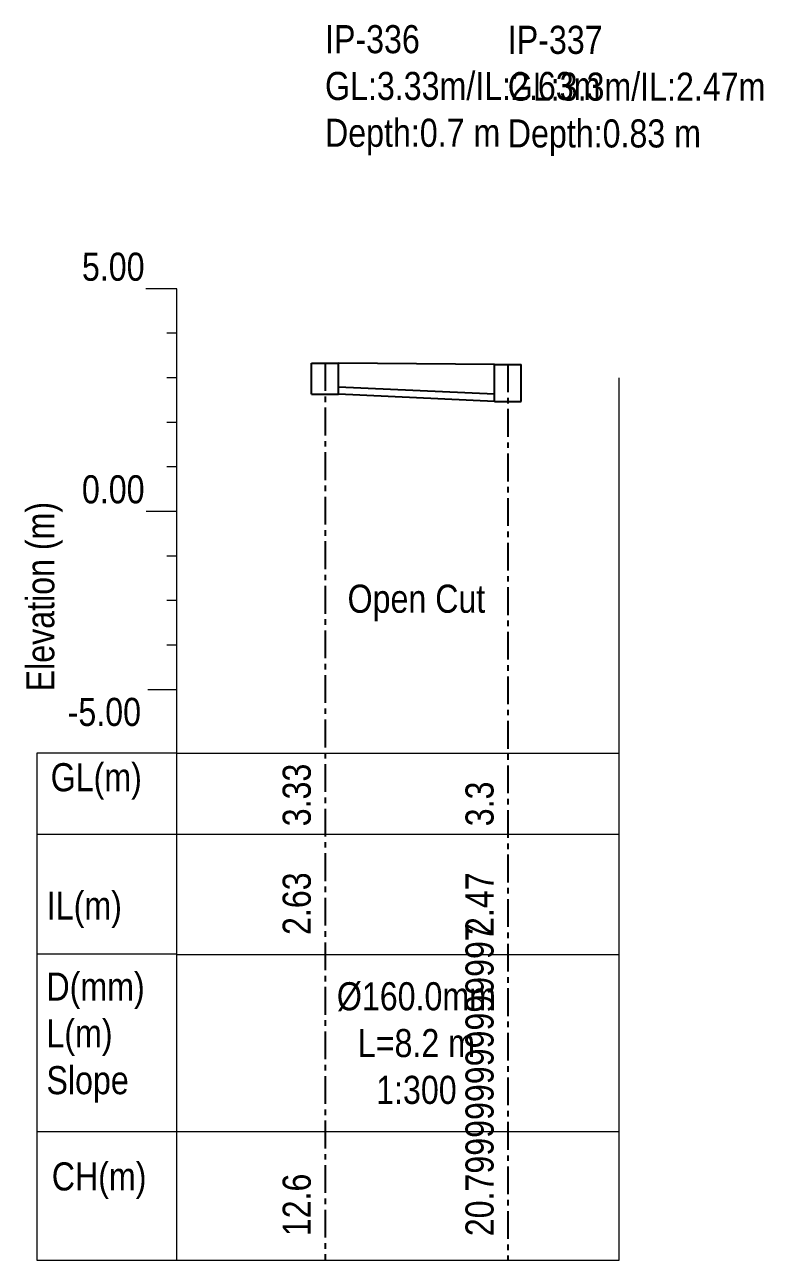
# Model space of a CAD drawing. Header units: metres. Extents: x -765 to 8035, y -99 to 211.
# Drawn here: x 486.5 to 519.7, y -33.6 to 21.8 of the extents above; entities that cross this region are included whole.
import ezdxf

# ---------------------------------------------------------------- set-up
doc = ezdxf.new("R2010")
doc.units = ezdxf.units.M
doc.header["$MEASUREMENT"] = 0
doc.linetypes.add('CENTER', pattern=[2, 1.25, -0.25, 0.25, -0.25])
for name, color, linetype in [('ANNOTATION', 7, 'Continuous'), ('GROUND_ELEVATION', 7, 'Continuous'), ('lines', 7, 'Continuous'), ('PDF_Text', 7, 'Continuous'), ('Profile Manhole', 7, 'Continuous')]:
    doc.layers.add(name, color=color, linetype=linetype)
doc.layers.add('PDF_PDF2_Geometry', color=7, linetype='Continuous', lineweight=9, true_color=0xababab)
doc.layers.add('SM_PP_GRIDTEXT', color=7, linetype='Continuous', lineweight=5)
doc.styles.add('ALL', font='swissc.ttf')

# ---------------------------------------------------------------- blocks, each defined once
blk = doc.blocks.new('template')
at = {"layer": 'PDF_PDF2_Geometry'}
blk.add_line((0, 24.611), (0, 43.611), dxfattribs=at)
at = {"layer": 'SM_PP_GRIDTEXT'}
for p, q in [((0, 43.611), (-1.388, 43.611)), ((0, 0), (0, 43.611)), ((0, 41.611), (-0.456, 41.611)), ((0, 39.611), (-0.456, 39.611)), ((0, 37.611), (-0.456, 37.611)), ((0, 35.611), (-0.456, 35.611)), ((0, 33.611), (-1.373, 33.611)), ((0, 31.611), (-0.456, 31.611)), ((0, 29.611), (-0.456, 29.611)), ((0, 27.611), (-0.456, 27.611)), ((0, 25.611), (-1.298, 25.611)), ((-6.276, 22.765), (-6.276, 0)), ((0, 22.765), (-6.276, 22.765)), ((-6.276, 19.123), (0, 19.123)), ((0, 13.733), (-6.276, 13.733)), ((-6.276, 0), (0, 0))]:
    blk.add_line(p, q, dxfattribs=at)
blk.add_lwpolyline([(-6.276, 5.778), (0, 5.778)], dxfattribs=at)
at = {"layer": 'PDF_Text', "char_height": 1.26, "attachment_point": 7, "style": 'ALL'}
for s, insert in [('5.00', (-4.258, 43.95)), ('0.00', (-4.258, 33.958)), ('-5.00', (-4.898, 23.966)), ('GL(m)', (-5.66, 20.673)), ('IL(m)', (-5.833, 14.914)), ('CH(m)', (-5.611, 2.756))]:
    blk.add_mtext(s, dxfattribs=dict(at, insert=insert))
at = {"layer": 'PDF_Text', "insert": (-5.119, 25.538), "char_height": 1.25996, "attachment_point": 7, "rotation": 90, "style": 'ALL'}
blk.add_mtext('Elevation (m)', dxfattribs=at)
at = {"layer": 'PDF_Text', "insert": (-5.85, 7.075), "char_height": 1.25996, "width": 12.5671, "attachment_point": 7, "style": 'ALL'}
blk.add_mtext('D(mm)\\P\\pt2.51992;L(m)\\P\\ptz;Slope', dxfattribs=at)

msp = doc.modelspace()

# ---------------------------------------------------------------- linework, layer by layer
for p, q in [((507.6, 5.26), (500.6, 5.58)), ((507.6, 4.94), (500.6, 5.26))]:
    msp.add_line(p, q)
at = {"layer": 'GROUND_ELEVATION', "color": 3}
msp.add_line((507.6, 6.6), (500.6, 6.66), dxfattribs=at)
at = {"layer": 'lines', "color": 8, "linetype": 'CENTER'}
for p, q in [((500, 6.66), (500, -33.61)), ((508.2, 6.6), (508.2, -33.61))]:
    msp.add_line(p, q, dxfattribs=at)
at = {"layer": 'Profile Manhole'}
for p, q in [((499.4, 5.26), (499.4, 6.66)), ((499.4, 6.66), (500.6, 6.66)), ((500.6, 5.26), (500.6, 6.66)), ((507.6, 4.94), (507.6, 6.6)), ((507.6, 6.6), (508.8, 6.6)), ((508.8, 4.94), (508.8, 6.6)), ((499.4, 5.26), (500.6, 5.26)), ((507.6, 4.94), (508.8, 4.94))]:
    msp.add_line(p, q, dxfattribs=at)
at = {"layer": 'SM_PP_GRIDTEXT'}
for p, q in [((513.2, -33.6108), (513.2, 6)), ((493.3543, -10.8458), (513.2, -10.8458)), ((493.3543, -14.4882), (513.2, -14.4882)), ((493.3543, -19.878), (513.2, -19.878)), ((493.3543, -27.8324), (513.2, -27.8324)), ((493.3543, -33.6108), (513.2, -33.6108))]:
    msp.add_line(p, q, dxfattribs=at)

# ---------------------------------------------------------------- block references
msp.add_blockref('template', (493.3543, -33.6108))

# ---------------------------------------------------------------- texts
at = {"layer": 'ANNOTATION', "color": 7, "char_height": 1.26, "style": 'ALL'}
for s, insert, attachment_point in [('IP-336\\PGL:3.33m/IL:2.63m\\PDepth:0.7 m', (500, 21.83), 1), ('IP-337\\PGL:3.3m/IL:2.47m\\PDepth:0.83 m', (508.2, 21.8), 1), ('Open Cut', (504.1, -3.285), 2), ('Ø160.0mm\\PL=8.2 m\\P1:300', (504.1, -21.13), 2)]:
    msp.add_mtext(s, dxfattribs=dict(at, insert=insert, attachment_point=attachment_point))
at = {"layer": 'PDF_Text', "color": 7, "style": 'ALL'}
for s, p in [('3.33', (499.36, -14.13)), ('3.3', (507.56, -14.13)), ('2.63', (499.36, -19.01)), ('2.47', (507.56, -19.01)), ('20.799999999999997', (507.56, -32.53)), ('12.6', (499.36, -32.53))]:
    msp.add_text(s, height=1.26, rotation=90, dxfattribs=at).set_placement(p)

doc.saveas('drawing.dxf')
